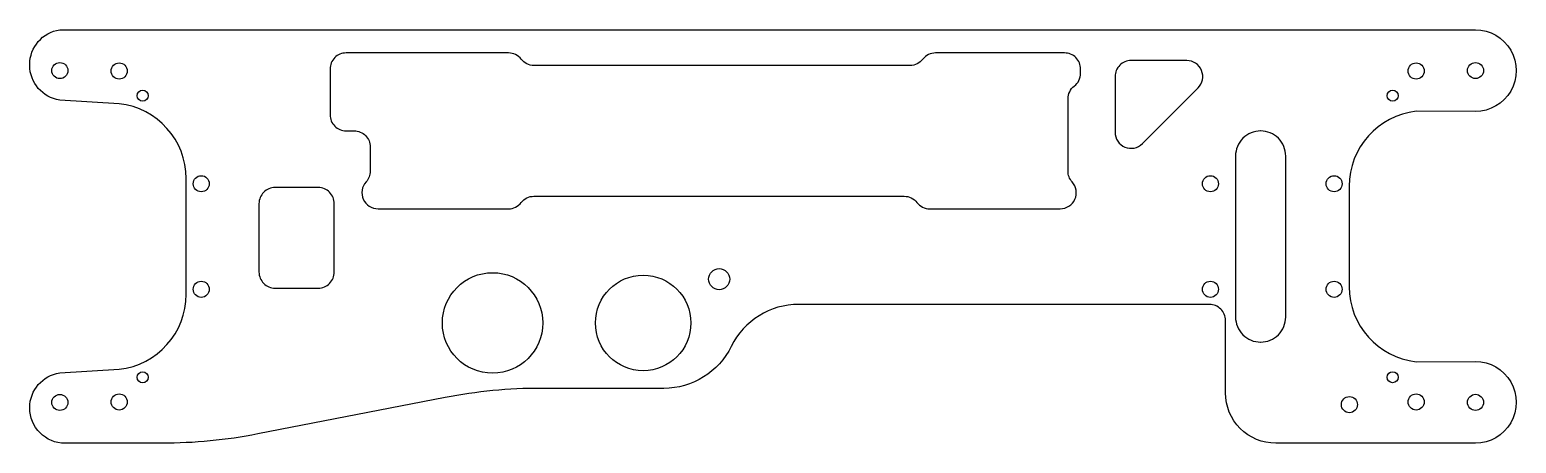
# Model space of a CAD drawing. Header units: millimetres. Extents: x -149 to 147, y -42 to 41.
import ezdxf

# ---------------------------------------------------------------- set-up
doc = ezdxf.new("R2010")
doc.units = ezdxf.units.MM
doc.layers.get('0').update_dxf_attribs({"linetype": 'CONTINUOUS'})

msp = doc.modelspace()

# ---------------------------------------------------------------- linework, layer by layer
for points in [[(-103.79, -39.87, -0.048019), (-122.87, -41.71), (-142.24, -41.71, -0.414214), (-149.24, -34.71), (-149.24, -34.63, -0.372825), (-143.24, -27.71), (-131.42, -27, 0.382176), (-118.07, -12.09), (-118.07, 10.92, 0.382176), (-131.42, 25.83), (-143.24, 26.53, -0.372825), (-149.24, 33.46), (-149.24, 33.61, -0.371761), (-143.27, 40.53), (138.76, 40.53, -1.001409), (138.74, 24.29), (126.94, 24.32, 0.382176), (113.6, 9.42), (113.6, -10.59, 0.382176), (126.94, -25.5), (138.74, -25.46, -1.001409), (138.76, -41.7), (98.96, -41.7, -0.414214), (88.96, -31.7), (88.96, -17.29, 0.414214), (85.76, -14.09), (3.96, -14.09, 0.28525), (-9.49, -22.44, -0.28525), (-22.93, -30.79), (-47.42, -30.79, 0.048019), (-66.49, -32.62)], [(-81.41, 12.41, -0.185757), (-82.24, 10.26, 0.649983), (-79.86, 4.92), (-53.87, 4.92, 0.232963), (-51.33, 6.17, -0.232963), (-48.79, 7.42), (24.96, 7.42, -0.232963), (27.5, 6.17, 0.232963), (30.04, 4.92), (56.04, 4.92, 0.649983), (58.41, 10.26, -0.185757), (57.59, 12.41), (57.59, 26.79, -0.232963), (58.84, 29.33, 0.232963), (60.09, 31.87), (60.09, 32.72, 0.414214), (56.89, 35.92), (31.21, 35.92, 0.232963), (28.67, 34.67, -0.232963), (26.13, 33.42), (-48.79, 33.42, -0.232963), (-51.33, 34.67, 0.232963), (-53.87, 35.92), (-86.21, 35.92, 0.414214), (-89.41, 32.72), (-89.41, 23.62, 0.414214), (-86.21, 20.42), (-84.61, 20.42, -0.414214), (-81.41, 17.22)], [(81.23, 34.42), (70.16, 34.42, 0.414214), (66.96, 31.22), (66.96, 20.15, 0.668179), (72.42, 17.89), (83.49, 28.96, 0.668179)], [(90.96, 15.42), (90.96, -16.6, 0.414214), (95.95, -21.59), (95.97, -21.59, 0.414214), (100.96, -16.6), (100.96, 15.42, 0.414214), (95.97, 20.41), (95.95, 20.41, 0.414214)], [(-88.57, -7.65), (-88.57, 5.95, 0.414214), (-91.77, 9.15), (-100.37, 9.15, 0.414214), (-103.57, 5.95), (-103.57, -7.65, 0.414214), (-100.37, -10.85), (-91.77, -10.85, 0.414214)]]:
    msp.add_lwpolyline(points, format="xyb", close=True)
for centre, radius in [((-143.24, 32.41), 1.6), ((-131.42, 32.33), 1.6), ((126.94, 32.33), 1.6), ((138.76, 32.42), 1.6), ((-126.74, 27.41), 1.1), ((122.26, 27.42), 1.1), ((-115.07, 9.91), 1.6), ((85.96, 9.91), 1.6), ((110.6, 9.91), 1.6), ((-57.04, -17.79), 10), ((-27.04, -17.79), 9.5), ((-11.91, -9.08), 2.1), ((-115.07, -11.09), 1.6), ((85.96, -11.09), 1.6), ((110.6, -11.09), 1.6), ((-126.74, -28.59), 1.1), ((122.26, -28.58), 1.1), ((-143.24, -33.59), 1.6), ((-131.42, -33.5), 1.6), ((113.64, -34.03), 1.6), ((126.94, -33.5), 1.6), ((138.76, -33.58), 1.6)]:
    msp.add_circle(centre, radius)

doc.saveas('drawing.dxf')
